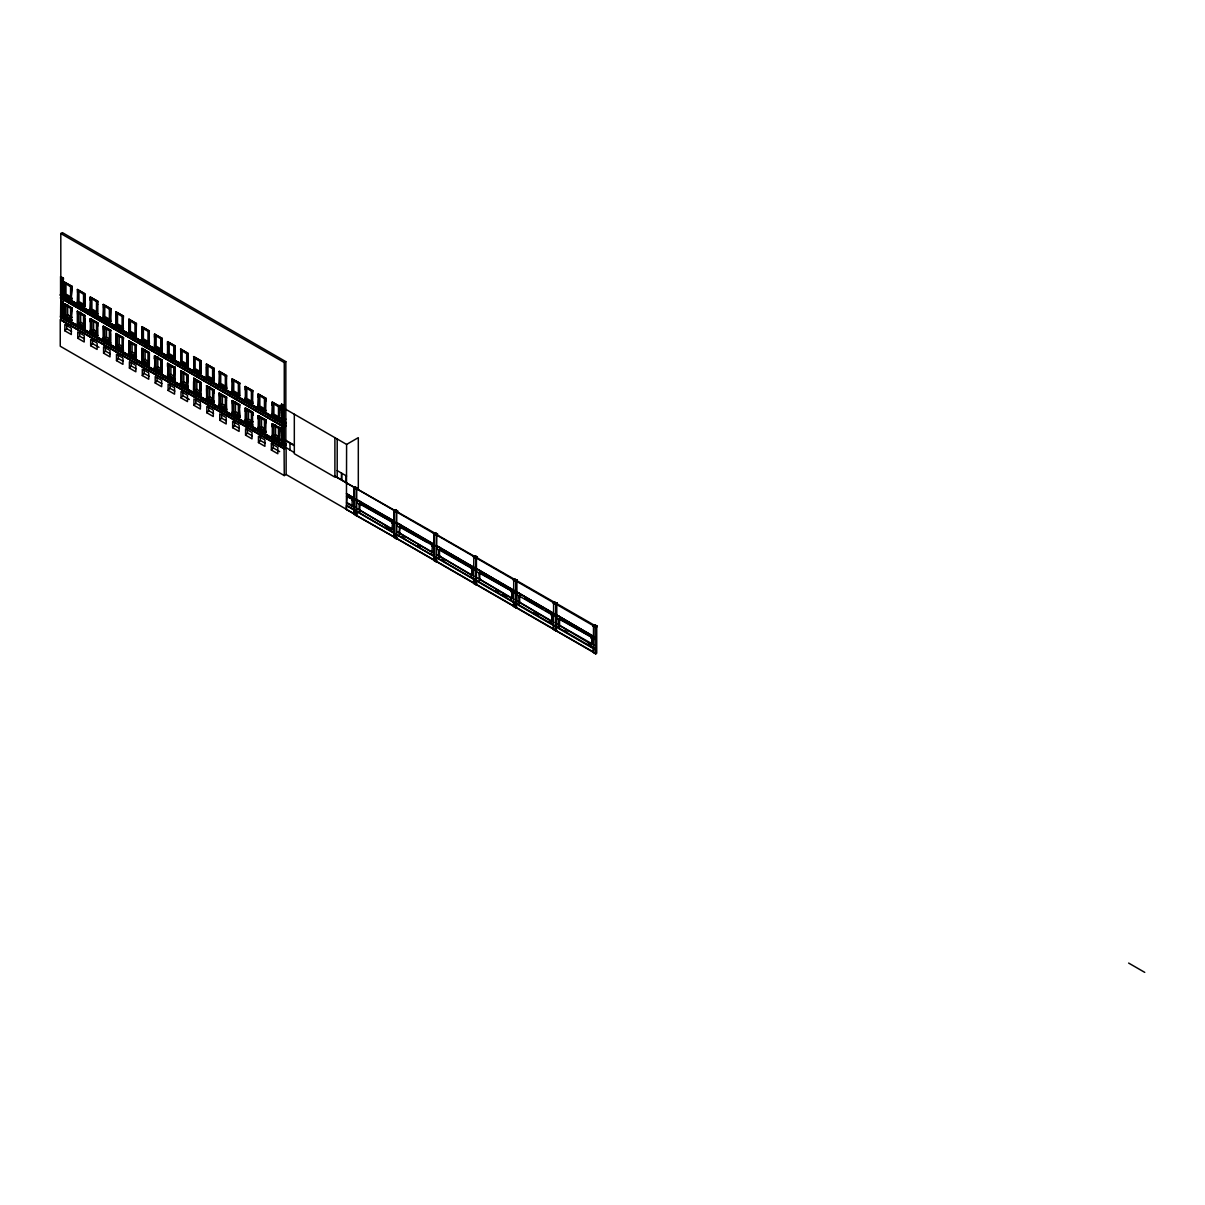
<?xml version="1.0" encoding="UTF-8"?>
<svg xmlns="http://www.w3.org/2000/svg" width="1205" height="1205" viewBox="0 0 1205 1205"><rect width="100%" height="100%" fill="white"/><g stroke="black" fill="none" stroke-linecap="round" stroke-linejoin="round"><path stroke-width="1.5" d="M60.355 295.3L60.566 294.577L284.049 423.859L286.082 422.428L286.082 423.226M284.275 427.293L60.612 297.831L284.561 427.127L285.886 425.772L284.049 427.444L284.049 445.007L286.082 444.103L286.308 445.067L284.049 446.136M354.3 487.588L354.436 513.963L286.127 474.529L284.275 475.583L284.049 445.534L285.841 443.967M354.255 514.068L354.993 509.534M356.56 515.409L356.725 511.191L394.397 533.122L394.201 537.144M397.243 538.048L396.144 538.68L396.309 534.478M434.101 560.174L434.267 555.972M437.144 561.078L436.044 561.711L436.195 557.508M474.002 579.274L474.002 583.205M476.246 584.5L476.412 580.298L514.083 602.229L513.902 606.236M516.945 607.139L515.83 607.787L513.526 606.461L513.692 602.244M593.869 652.206L556.047 630.577L556.183 626.389L559.542 627.624M437.084 534.854L596.731 626.6L596.731 653.215L595.632 653.848L593.327 652.523L593.478 648.32M595.632 649.917L346.422 505.648L346.422 509.549L595.812 653.743L595.812 627.127L334.9 476.231M516.282 603.344L553.908 625.109M284.335 448.742L60.536 319.747L284.561 448.817L285.841 447.432L285.841 361.651L62.374 232.625L60.807 233.529L60.807 319.626M594.427 647.763L593.704 648.35L593.869 625.757M356.379 489.32L353.698 487.784L354.993 487.031M396.325 512.381L393.658 510.845L395.315 509.67L394.939 510.528L346.468 482.904M397.198 511.824L397.62 511.01L395.315 509.67L397.62 511.221L395.963 512.17L395.632 510.709M437.144 534.884L437.52 534.041L435.216 532.715L433.559 533.664L436.225 535.427M476.126 558.457L473.445 556.906L474.74 556.168M476.984 557.885L477.406 557.072L475.101 555.746L477.406 557.282L475.749 558.246L475.433 556.785M516.011 581.488L513.345 579.951L514.64 579.198M555.912 604.518L553.246 602.982L554.526 602.229M595.812 627.564L593.131 626.013L594.427 625.274M596.731 627.022L597.108 626.178L594.803 624.838L597.108 626.389L595.436 627.353L595.119 625.877M354.044 510.077L356.349 511.402M555.897 626.615L553.426 625.591L553.426 629.492L555.731 630.818L556.831 630.185M64.859 330.818L64.859 324.416L71.306 328.152L71.306 334.538L64.859 330.818L66.697 328.679L66.697 325.139M77.768 338.259L77.768 331.872L84.214 335.608L84.214 341.994L77.768 338.259L79.605 336.135L79.605 332.58M90.676 345.715L90.676 339.328L97.123 343.048L97.123 349.435L90.676 345.715L92.514 343.591L92.514 340.036M103.585 353.17L103.585 346.784L110.032 350.504L110.032 356.891L103.585 353.17L105.422 351.032L105.422 345.715M116.493 360.611L116.493 354.225L122.94 357.96L122.94 364.347L116.493 360.611L118.331 358.488L118.331 353.17M129.402 368.067L129.402 361.681L135.849 365.401L135.849 371.803L129.402 368.067L131.24 365.943L131.24 362.389M142.295 375.523L142.295 369.137L148.757 372.857L148.757 379.244L142.295 375.523L144.148 373.399L144.148 369.845M155.204 382.979L155.204 376.593L161.666 380.313L161.666 386.7L155.204 382.979L157.057 380.84L157.057 377.301M168.113 390.42L168.113 384.034L174.574 387.769L174.574 394.156L168.113 390.42L169.965 388.296L169.965 382.979M181.021 397.876L181.021 391.489L187.483 395.21L187.483 401.596L181.021 397.876L182.874 395.752L182.874 392.197M193.93 405.332L193.93 398.945L200.376 402.666L200.376 409.052L193.93 405.332L195.767 403.193L195.767 397.876M206.838 412.773L206.838 406.386L213.285 410.122L213.285 416.508L206.838 412.773L208.676 410.649L208.676 407.109M219.747 420.229L219.747 413.842L226.194 417.578L226.194 423.964L219.747 420.229L221.584 418.105L221.584 414.55M232.655 427.685L232.655 421.298L239.102 425.019L239.102 431.405L232.655 427.685L234.493 425.561L234.493 422.006M245.564 435.141L245.564 428.754L252.011 432.475L252.011 438.861L245.564 435.141L247.402 433.002L247.402 427.685M258.457 442.581L258.457 436.195L264.919 439.93L264.919 446.317L258.457 442.581L260.31 440.458L260.31 436.903M271.366 450.037L271.366 443.651L277.828 447.371L277.828 453.758L271.366 450.037L273.219 447.914L273.219 444.359M473.791 579.213L476.096 580.539M281.699 421.705L281.699 420.108L281.699 421.705L60.431 294.442L284.275 423.994M281.699 443.38L281.699 441.783L281.699 443.38L60.807 315.861L60.566 317.051M394.005 533.152L396.144 534.779M356.74 499.473L394.397 521.208L356.74 500M396.505 511.959L396.641 538.334L434.282 560.069L434.282 533.619M476.427 557.945L476.427 584.395L514.083 606.13M60.566 294.577L60.566 276.743L63.383 278.099L63.383 279.696L60.807 278.204M63.383 279.696L62.781 281.217L63.383 278.099M60.807 279.801C64.076 280.072 64.076 285.329 60.807 281.398M60.807 282.994C64.076 283.265 64.076 288.522 60.807 284.591M64.437 282.271L64.814 293.659L64.347 282.106L71.954 286.233L71.592 289.215M63.157 281.428L62.781 284.41L63.383 282.889M60.807 286.188C64.076 286.459 64.076 291.715 60.807 287.784M63.157 284.621L62.781 287.603L63.383 286.082M60.807 289.381C64.076 289.652 64.076 294.909 60.807 290.977M63.157 287.814L62.781 290.797L63.383 289.275M60.807 292.574C63.022 291.565 63.895 298.102 63.157 294.201M71.954 286.233L71.261 297.394L71.863 289.275M284.742 424.25L60.34 295.24L284.275 424.522L286.308 423.347M63.157 291.007L62.781 293.99L63.383 292.469M64.498 293.478L64.437 294.833L71.954 299.006L64.347 294.894L64.678 293.312M64.347 294.894L71.637 298.991L71.592 297.198M60.807 298.283L60.566 316.252L284.516 445.534M77.707 300.843L77.557 289.471L84.937 293.734L84.937 306.507L77.331 302.38L77.692 300.994M60.807 299.879C67.706 298.735 59.828 304.88 63.383 301.371M60.807 301.476C64.076 301.762 64.076 307.004 60.807 303.073M78.024 292.83L77.798 301.16M60.807 304.669C64.076 304.955 64.076 310.197 60.807 306.266M71.592 310.905L71.954 307.923L64.347 303.796L64.814 315.349L64.814 307.154M64.678 303.826L71.728 308.058M63.157 303.103L62.781 306.085L63.383 304.564M60.807 307.862C64.076 308.149 64.076 313.405 60.807 309.459M64.347 306.989L64.573 303.66M63.157 306.296L62.781 309.278L63.383 307.757M60.807 311.056C64.076 311.342 64.076 316.599 60.807 312.652M77.692 293.011L77.331 302.38L84.937 306.507M63.157 309.489L62.781 312.472L63.383 310.95M97.515 304.187L97.665 314.113L90.285 309.866L90.285 297.093L97.891 301.205L97.289 304.323M60.807 314.264C63.022 313.255 63.895 319.792 63.157 315.876M71.954 307.923L71.261 319.069L71.637 311.086M90.375 297.243L90.285 300.286L90.511 296.957M60.566 316.252L284.275 445.669M284.516 446.076L60.34 316.915L284.275 446.212L286.308 445.037M63.157 312.682L62.781 315.665L63.383 314.144M71.592 318.888L71.728 320.831L64.347 316.569L64.724 315.183M84.245 304.88L84.712 293.869L77.331 289.607M71.261 319.069C76.126 325.621 52.884 308.435 71.863 320.53M65.959 315.74L70.568 318.406L70.568 308.299L65.959 305.633L65.959 315.74L67.661 314.761L72.27 317.427M84.606 306.477L77.647 302.199M77.692 322.684L77.331 311.297L84.937 315.409L84.335 318.527M97.56 304.383L97.424 312.231M90.285 309.866L90.737 300.437M103.525 315.906L103.479 304.549M84.561 318.391L84.937 328.197L77.331 324.07L77.933 322.548M84.606 318.587L84.335 326.51M77.692 314.701L77.331 324.07L84.937 328.197M78.943 323.241L83.552 325.907L83.552 315.785L78.943 313.119L78.943 323.241L80.645 322.262L83.717 324.04M97.56 313.963L90.601 309.67M90.737 330.321L90.285 318.768L97.891 322.895L97.515 325.877M90.375 318.933L90.285 321.961L90.511 318.632M110.077 319.792L110.77 308.646L110.77 321.419L103.163 317.292L103.766 315.785M103.54 315.755L103.856 307.742M84.606 328.167L77.647 323.874M123.272 319.325L123.497 315.996L115.891 311.869L123.272 316.132L122.895 319.114M115.981 312.035L116.584 323.286M90.601 329.974L90.285 331.541L97.665 335.803L97.56 326.058M90.435 330.14L90.375 331.496L97.891 335.668L97.198 334.041M90.285 331.541L90.737 322.127M91.896 330.712L96.505 333.378L96.505 323.271L91.896 320.605L91.896 330.712L93.598 329.733L96.671 331.511M110.438 321.389L103.163 317.292L110.77 321.419M110.167 333.439L110.77 330.336L103.163 326.209L103.63 337.762L103.856 329.417M103.479 326.224L110.77 330.336M116.132 322.925L115.891 324.642L123.272 328.905L123.136 318.979M123.181 319.159L123.272 328.905M116.358 315.228L115.891 324.642L123.497 328.769M97.56 335.638L90.601 331.36M129.462 322.533L129.236 330.863L129.101 319.34M110.393 333.303L110.77 343.109L103.163 338.982L103.253 337.536M110.438 333.499L110.167 341.422M104.775 338.153L109.384 340.819L109.384 330.697L104.775 328.046L104.775 338.153L106.477 337.174L109.55 338.951M123.181 328.739L116.222 324.461M123.272 341L123.407 337.731L115.891 333.559L123.497 337.686L123.136 340.654M115.981 333.71L116.358 345.112M136.014 334.403L136.376 323.437L136.15 336.346L135.924 326.254M128.769 332.083L136.286 336.044L128.769 332.083L129.372 330.562M110.438 343.079L103.163 338.982L110.77 343.109M142.16 338.213L142.115 326.841M116.042 344.931L115.891 346.332L123.272 350.595L123.181 340.849M116.358 336.903L115.891 346.332L123.497 350.459L122.805 348.832M117.503 345.504L122.112 348.17L122.112 338.048L117.503 335.397L117.503 345.504L119.205 344.525L122.277 346.302M129.462 344.208L129.236 352.538L128.769 340.985L136.376 345.112L135.788 348.23M149.074 331.134L148.787 334.056M149.028 333.921L149.39 343.726L141.783 339.599L142.386 338.078M123.181 350.429L116.222 346.136M141.783 339.599L149.074 343.696M161.786 341.452L162.103 351.062L154.602 346.889L154.511 334.162L162.103 338.289L161.741 341.271M154.602 334.327L154.511 337.355M136.014 348.094L135.683 356.273L136.376 345.112M136.014 356.078L136.15 358.021L128.769 353.773L129.372 352.252M136.06 348.29L136.286 356.349M130.381 352.945L134.99 355.596L134.99 345.489L130.381 342.822L130.381 352.945L132.083 351.965L135.156 353.728M148.697 342.1L149.164 331.074L141.783 326.826M142.25 360.054L142.009 348.365L149.39 352.628L149.3 363.865M162.103 351.062L154.511 346.935L154.827 345.368M136.376 356.288L136.15 358.021M154.511 346.935L154.963 337.521M136.06 357.87L128.769 353.773L136.376 357.885M174.725 356.846L175.177 345.835L175.177 358.608L167.57 354.481L167.57 341.708L175.177 345.835L174.815 348.817M167.661 341.874L167.57 344.901M141.783 348.501L149.39 352.628M149.074 355.791L149.164 365.537L141.783 361.274L141.874 359.843M141.783 361.274L149.074 365.371L149.39 363.805M161.425 349.435L161.877 351.197M143.395 360.446L148.004 363.112L148.004 353.005L143.395 350.339L143.395 360.446L145.097 359.467L148.17 361.244M154.963 367.389L154.511 355.852L162.103 359.964L161.786 363.142M154.602 356.002L154.511 359.045L154.737 355.716M167.57 354.481L168.037 345.067M180.855 360.551L180.81 349.194M161.425 371.125L162.103 372.752L154.602 368.564L154.511 367.028L154.511 368.625L161.877 372.872L162.012 363.006M161.741 362.946L162.012 360.024L161.651 370.989M154.511 368.625L154.963 359.195M156.123 367.796L160.732 370.462L160.732 360.34L156.123 357.689L156.123 367.796L157.81 366.817L160.883 368.594M175.087 357.072L174.951 358.744L167.902 354.3M168.037 374.936L167.57 363.398L175.177 367.51L174.861 370.688M167.661 363.549L167.57 366.591M187.769 353.472L188.085 366.064L180.479 361.937L181.081 360.416M162.103 371.155L162.103 372.752M180.855 360.4L181.081 352.432M174.815 370.492C174.273 398.102 175.041 354.059 175.087 370.553M193.885 367.917L193.824 356.71M174.484 378.671L174.951 380.419L167.57 376.171L167.902 374.589M167.721 374.755L167.661 376.111L175.177 380.298L174.815 378.475M187.393 364.437L187.859 353.426L180.479 349.164M167.57 376.171L168.037 366.742M169.182 375.342L173.791 378.009L173.791 367.887L169.182 365.22L169.182 375.342L170.884 374.363L173.957 376.141M187.769 366.034L180.479 361.937L188.085 366.064M180.72 370.718L180.946 382.392L180.72 370.718L188.085 374.966L187.483 378.084M180.81 370.869L187.859 375.101L187.393 386.127L187.769 378.129M200.798 360.988L200.512 363.925M182.091 372.676L186.7 375.342L186.7 385.449L182.091 382.798L182.091 372.676L183.793 371.697M200.738 363.79L201.115 373.58L193.508 369.453L194.11 367.947M175.177 378.701L175.177 380.298M200.798 363.97L200.422 371.953M213.767 381.157C214.535 379.319 213.842 379.711 206.386 376.894L206.386 364.121L213.993 368.248L213.903 371.276M187.724 385.931L187.859 387.874L180.479 383.612L180.569 382.181M182.091 382.798L183.793 381.819L186.865 383.582M200.798 373.55L193.508 369.453L201.115 373.58M193.734 378.234L193.869 381.774L193.734 378.234L201.115 382.482L200.512 385.6M193.824 378.385L200.889 382.618L200.422 393.643L200.738 385.464M213.631 379.214L213.993 368.248M187.769 387.724L180.479 383.612L188.085 387.739M206.386 376.894L213.903 380.855M219.566 383.009L219.431 371.486M200.738 393.448L200.889 395.391L193.508 391.143L193.598 389.697M219.431 374.469L219.34 371.321L226.706 375.583L226.118 378.701M200.798 385.66L200.512 393.583M195.12 390.315L199.729 392.981L199.729 382.859L195.12 380.208L195.12 390.315L196.822 389.336L199.894 391.113M206.763 397.198L206.703 385.826M226.344 378.566L226.706 388.356L219.099 384.229L219.702 382.723M226.389 378.747L226.013 386.73M219.099 384.229L219.566 374.815M200.798 395.24L193.508 391.143L201.115 395.27M239.388 386.097L239.524 396.023L232.143 391.761L232.143 378.988L239.75 383.115L239.147 386.233M213.526 392.74C213.36 419.792 213.616 378.084 213.993 393.116M213.631 400.888L213.767 402.832L206.386 398.569L206.989 397.063M206.386 398.569L213.677 402.681M207.998 397.755L212.607 400.406L212.607 390.3L207.998 387.633L207.998 397.755L209.7 396.776L212.773 398.539M226.389 388.326L219.431 384.049M219.566 404.699L219.099 393.146L226.706 397.273L226.118 400.376M232.143 378.988L239.75 383.115M219.431 396.144L219.34 393.011M213.993 401.099L213.767 402.832M232.143 391.761L239.659 395.722L239.524 383.25M60.807 233.529L284.275 362.554L285.841 361.651M252.191 393.764L252.794 390.646L245.187 386.519L252.568 390.781M245.278 386.685L245.88 397.936M226.344 400.256L226.706 410.046L219.099 405.919L219.205 404.473M226.389 400.437L226.118 408.359M219.566 396.49L219.099 405.919L226.706 410.046M220.726 405.091L225.335 407.757L225.335 397.635L220.726 394.984L220.726 405.091L222.413 404.112L225.486 405.889M232.61 412.215L232.143 400.678L239.75 404.79L239.434 407.968M245.413 397.56L245.187 399.292L252.568 403.555L252.417 393.628M226.389 410.016L219.431 405.739M245.187 399.292L245.654 389.878M265.462 401.16L265.597 411.086L258.232 406.823L258.232 394.05L265.838 398.177L265.236 401.28M232.143 400.678L239.75 404.79M258.322 394.201L258.232 397.243M239.388 407.772L239.75 417.578L232.143 413.451L232.234 412.005M233.755 412.622L238.364 415.288L238.364 405.166L233.755 402.515L233.755 412.622L235.457 411.643L238.53 413.42M252.463 403.389L245.504 399.111M252.794 412.321C233.303 402.485 257.96 412.005 252.463 415.499M245.278 408.359L245.654 419.747M265.838 398.177L265.371 409.188M239.75 415.981L239.524 417.698M239.434 417.548L232.143 413.451L239.75 417.578M258.232 406.823L258.683 397.394M272.345 413.481L272.255 402.139L279.846 406.266L279.485 409.248M272.345 402.304L272.255 405.332L272.481 402.003M245.338 419.566L245.187 420.982L252.568 425.229L252.417 415.303M245.187 420.982L245.654 411.553M246.799 420.153L251.408 422.804L251.408 412.697L246.799 410.031L246.799 420.153L248.501 419.174L253.11 421.825M258.683 427.278L258.232 415.725L265.838 419.852L265.462 422.835M258.322 415.891L258.232 418.918M281.473 404.277L284.275 405.633L281.473 404.277L281.473 405.874L284.275 407.23M281.473 405.874L281.473 409.067L284.275 410.423M252.101 423.482L252.568 425.229M279.168 409.218C281.368 392.77 278.204 435.894 279.168 409.218L279.846 409.459M279.485 417.231L279.62 419.174L272.255 414.912L272.571 413.345M252.463 425.079L245.504 420.786M272.39 413.511L272.345 414.866L279.846 419.039M281.473 409.067L281.473 412.261L284.275 413.616M272.255 414.912L272.707 405.498M284.275 408.826L281.473 407.471M265.838 419.852L265.371 430.878M281.473 412.261L281.473 415.454L284.275 416.81M258.548 426.932L258.232 428.498L265.597 432.761L265.507 423.015M284.275 412.02L281.473 410.664M258.382 427.097L258.322 428.453L265.838 432.625L265.145 430.998M258.232 428.498L258.683 419.084M259.843 427.685L264.452 430.336L264.452 420.229L259.843 417.563L259.843 427.685L261.53 426.706L264.618 428.468M281.473 415.454L281.473 418.647L284.049 420.138L285.841 419.099M279.756 417.502L279.62 419.174M284.275 415.213L281.473 413.857M272.707 435.382L272.255 423.829L279.846 427.956L279.53 431.119M281.473 418.647L281.699 420.108M272.345 423.979L272.255 427.022L272.481 423.693M284.275 418.406L281.473 417.05M273.866 425.666L278.476 428.317L278.476 438.439L273.866 435.773L273.866 425.666L275.553 424.687M265.838 431.029L265.507 432.61L258.548 428.317M284.275 421.599L281.473 420.244M284.049 423.859L286.308 422.819L284.049 424.461M279.485 430.923C278.942 458.533 279.711 414.49 279.756 430.983M281.699 427.413L281.699 425.817L281.473 430.742L284.275 432.098M279.485 438.921L279.846 440.729L272.255 436.602L272.571 435.035M272.39 435.201L272.345 436.541L279.846 440.729M284.275 428.905L281.473 427.549M281.473 430.742L281.473 433.936L284.275 435.291M272.255 436.602L272.707 427.173M273.866 435.773L275.553 434.794L278.626 436.572M284.275 430.501L281.473 429.146M281.473 433.936L281.473 437.129L284.275 438.484M284.275 433.695L281.473 432.339M281.473 437.129L281.473 440.322L284.049 441.813L285.841 440.774L294.321 445.669M271.366 443.651L273.219 442.581M279.846 439.132L279.53 440.699L279.168 439.102M284.275 436.888L281.473 435.532M281.473 440.322L281.699 441.783M284.275 440.081L281.473 438.725M284.275 443.274L281.473 441.919M284.049 445.534L286.082 444.133M285.841 409.339L346.603 444.419L358.307 437.656L358.307 489.682M353.698 487.784L355.355 486.82M357.659 487.935L353.698 487.558L356.002 488.899L357.298 488.356M356.288 499.729L346.513 493.673L354.345 498.614M352.222 498.99L346.603 496.385L352.222 498.99L351.664 499.729L351.664 497.078M354.345 498.192L346.513 493.673M347.161 496.068L346.603 503.088L351.664 506.01L352.598 505.482L351.664 505.588L351.664 508.239M360.054 501.28L359.512 504.262L360.054 503.509L392.182 522.051L391.625 522.804L391.625 520.138M346.422 509.549L346.603 444.419M360.054 503.509L359.135 504.052L359.135 509.896L394.397 530.26M354.993 506.868L347.161 502.771M356.74 508.51L360.054 509.79M360.054 510.227L391.625 529.085L392.544 528.558M394.261 510.498L394.397 537.038L353.878 514.279L354.993 513.646M393.658 510.845L395.315 509.881M397.62 511.01L395.963 511.959L393.658 510.634L395.632 510.287M392.182 522.051L359.512 503.841M392.544 522.699L392.002 528.875M399.955 524.311L399.036 532.941L434.282 553.291M396.641 534.433L434.101 556.273M396.641 531.556L399.955 532.836M399.955 533.258L431.526 552.116L432.444 551.589M396.144 538.68L393.839 537.355L394.939 536.707M433.559 533.875L435.216 532.715L437.52 534.252L435.864 535.216L435.532 533.74M437.52 534.041L435.864 534.99L433.559 533.664L435.532 533.318M432.083 545.097L399.397 526.871M431.526 543.169L432.083 545.519M434.192 544.299L396.55 522.563L434.192 544.72M432.444 545.729L431.887 551.905M432.083 551.378L431.526 554.345M439.855 547.341L439.855 550.007M439.855 549.585L438.936 550.113L438.936 555.972L474.183 576.321M436.541 554.586L439.855 555.867M439.855 556.288L471.426 575.146L472.345 574.619L471.426 566.214M436.044 561.711L433.74 560.385L434.839 559.753M473.445 556.906L475.101 555.957M475.433 556.349L473.445 556.695L475.749 558.036L477.406 557.072M471.968 568.549L439.298 549.902M474.092 567.329L436.436 545.594L474.092 567.751M472.345 568.76L471.788 574.936M476.035 568.865L436.436 546.016M515.921 591.911L476.337 568.624L514.083 590.314M472.345 574.619L471.426 574.725L471.426 577.376M479.756 570.387L479.756 579.319L514.083 599.352M479.756 573.038L476.427 571.757M479.379 578.686L478.822 573.143L479.756 572.616L511.869 591.158L511.312 591.911L511.312 589.245M476.427 577.617L479.756 578.897M479.756 579.319L511.312 598.192L512.245 597.65L511.869 591.58M477.044 584.109L475.945 584.756L473.625 583.416L474.74 582.783M513.345 579.951L515.002 578.987M517.307 580.102L513.345 579.741L515.65 581.066L517.307 580.102L516.885 580.931M511.869 591.158L479.198 572.932M512.245 591.806L511.688 597.966M555.821 614.942L516.237 591.655L553.893 613.827M512.245 597.65L511.312 597.755L511.312 600.406M519.641 593.417L519.641 602.364L553.984 622.398M519.641 595.647L518.722 596.189L519.28 601.717M516.327 600.647L519.641 601.928M519.641 602.364L551.212 621.223L552.131 620.696L551.212 612.276M513.526 606.461L514.64 605.814M553.246 602.982L554.903 602.018M557.207 603.148L553.246 602.771L555.55 604.097L557.207 603.148L556.831 603.991L554.074 602.289M551.769 614.625L519.099 595.963M552.131 614.836L551.589 621.012M595.812 637.927L556.138 614.686L593.779 636.858M552.131 620.696L551.212 620.801L551.212 623.437M559.542 616.448L559.542 625.395L594.427 645.112M591.113 635.306L591.113 637.972L591.67 637.234L559.542 618.692L558.623 619.219L559.18 624.747M559.542 618.692L558.984 619.43L556.228 617.834M556.228 623.693L559.542 624.958M559.542 625.395L591.113 644.253L592.032 643.726L591.67 637.656M593.131 626.013L594.803 625.064M595.119 625.455L593.131 625.802L595.436 627.127L597.108 626.178M591.67 637.234L558.984 619.009M593.779 636.436L556.138 614.686M592.032 637.867L591.474 644.042M592.032 643.726L591.113 643.832L591.113 646.483M60.566 276.743L63.157 278.235M110.77 308.646L103.389 304.383L103.389 307.576M136.376 323.437L129.01 319.174L129.01 322.368M149.39 330.938L142.009 326.691L142.386 330.095M188.085 353.291L180.72 349.028L180.72 352.222M201.115 360.807L193.734 356.544L193.734 359.738M64.347 282.106L71.728 286.368M90.285 297.093L97.665 301.34L97.665 304.534M103.163 304.519L110.544 308.781M128.769 319.31L136.15 323.573M154.511 334.162L161.877 338.424M167.57 341.708L174.951 345.971M193.508 356.68L200.889 360.943L200.738 371.773M206.386 364.121L213.767 368.369M219.099 371.456L226.48 375.719L226.48 378.912M258.232 394.05L265.597 398.298L265.597 401.506M272.255 402.139L279.62 406.401M116.222 314.882L116.132 311.734M154.827 337.174L154.737 334.026M258.548 397.048L258.457 393.914M168.173 344.976L167.811 341.572M206.477 367.254L206.853 375.674M110.393 319.611L110.303 311.462M252.794 401.822L252.568 403.555M71.351 297.334L71.728 299.141M84.847 304.97L84.471 296.55M97.289 312.306L97.665 314.113M213.903 379.47L213.526 371.065M265.236 409.263L265.597 411.086M154.827 346.754L161.786 351.032L161.786 349.646M258.548 406.642L265.507 410.92L265.507 409.534M272.571 414.731L279.53 419.009L279.53 417.638M97.891 313.978L90.375 309.806L90.511 308.134M128.86 332.023L136.376 336.21M149.39 343.726L141.874 339.539L142.25 330.17M175.177 358.608L167.661 354.436L167.811 352.749M213.993 381.021L206.477 376.834L206.763 367.525M219.205 384.184L226.706 388.356M232.234 391.715L239.75 395.888M245.278 399.247L252.794 403.419M265.838 410.95L258.322 406.763L258.457 405.091M285.841 423.618L284.275 424.793L60.566 295.632M60.566 294.306L284.5 423.783M60.25 297.951L284.275 427.308M213.993 389.923L206.612 385.66L206.612 388.854M77.331 311.297L84.712 315.544L84.561 326.374M90.285 318.768L97.665 323.03M128.769 340.985L136.15 345.248M154.511 355.852L161.877 360.099M167.57 363.398L174.951 367.646M206.386 385.796L213.767 390.058M219.099 393.146L226.48 397.394L226.48 400.602M258.232 415.725L265.597 419.988M272.255 423.829L279.62 428.076M78.024 314.505L77.798 322.835M258.548 418.738L258.457 415.589M168.173 366.666L167.811 363.262M193.598 381.503L193.508 389.546M206.477 388.944L206.853 397.349M285.841 440.352L294.321 445.248M337.204 470.613L346.603 476.05M110.077 341.482L110.544 343.229M239.659 416.026L239.298 407.621M154.827 368.429L162.012 372.586M167.902 375.975L175.087 380.132M272.571 436.406L279.756 440.563M141.874 361.229L149.39 365.401M206.477 398.524L213.993 402.696M245.278 420.922L252.794 425.094M285.841 445.308L284.275 446.468L60.566 317.322M60.566 315.981L284.275 445.413M434.839 533.137L397.243 511.854M354.526 487.091L355.49 487.648M355.867 487.859L356.831 488.417M394.487 510.152L395.451 510.709M395.827 510.92L396.791 511.477M434.387 533.182L435.351 533.74M435.713 533.966L436.692 534.523M474.273 556.228L475.252 556.785M475.613 556.996L476.577 557.554M514.174 579.259L515.138 579.816M515.514 580.027L516.478 580.584M593.975 625.32L594.939 625.877M595.3 626.088L596.279 626.66M294.321 452.643L285.841 447.432M334.9 476.065L346.603 482.828M66.697 328.679L71.547 331.48M79.605 336.135L84.455 338.921M92.514 343.591L98.976 347.311M105.422 351.032L110.258 353.833M118.331 358.488L123.166 361.289M131.24 365.943L136.075 368.73M144.148 373.399L148.983 376.186M157.057 380.84L161.892 383.642M169.965 388.296L174.8 391.083M182.874 395.752L189.321 399.473M195.767 403.193L200.617 405.995M208.676 410.649L213.526 413.451M221.584 418.105L226.435 420.891M234.493 425.561L239.328 428.347M247.402 433.002L252.237 435.803M260.31 440.458L265.145 443.259M273.219 447.914L279.665 451.634M476.337 568.624L513.993 590.781M516.237 591.655L553.893 613.39M356.65 499.955L396.234 523.226M396.55 522.985L436.135 546.257M353.984 498.825L356.379 500.211M393.93 521.901L396.325 523.286M433.83 544.931L436.225 546.317M473.731 567.962L476.126 569.347M513.616 591.007L516.011 592.378M553.517 614.038L555.912 615.424M593.417 637.068L595.812 638.454M401.566 527.474L427.263 542.31M441.467 550.504L471.968 568.127M524.461 598.433L542.13 608.63M545.338 610.483L551.769 614.188M352.222 499.412L352.041 505.799M360.054 503.946L359.693 509.579M399.955 526.977L399.593 532.61M519.28 595.857L516.327 594.803M351.664 499.729L354.436 501.325M356.74 502.666L359.512 504.262M391.625 522.804L394.397 524.401M396.641 525.696L399.397 527.293M431.526 545.835L434.282 547.432M436.541 548.727L439.298 550.324M471.426 568.865L474.183 570.462M511.312 591.911L514.083 593.508M551.212 614.942L553.984 616.538M591.113 637.972L593.869 639.569M385.434 527.097L390.194 529.854M401.536 536.406L404.714 538.243M417.397 545.564L420.575 547.386M441.437 559.436L444.615 561.274M495.601 590.706L498.78 592.544M501.958 594.381L506.702 597.123M533.92 612.833L538.68 615.574M549.781 621.991L552.944 623.813M564.302 630.381L567.48 632.203M588.085 644.103L592.845 646.859M346.603 505.317L354.436 510.061M436.541 557.252L474.183 579.198M556.228 626.344L593.869 648.305M433.74 556.484L436.044 557.81M513.526 602.545L515.996 603.585L516.147 607.546M593.327 648.621L595.632 649.947L595.632 653.848M474.183 583.1L436.541 561.364L436.541 534.915L436.225 561.605M553.984 629.176L516.327 607.425L516.192 580.9M284.275 475.583L60.25 346.242L60.25 319.626L284.275 448.968L286.127 447.914L286.127 474.529M1128.633 963.066L1144.75 972.375M555.219 602.425L557.207 603.359L555.55 604.308L555.219 602.846M515.333 579.379L517.307 580.313L515.65 581.277L515.333 579.816M355.686 487.212L357.659 488.146L356.002 489.11L355.686 487.648M286.082 422.684L284.049 423.332L284.049 405.769M593.508 625.802L593.508 652.417M558.984 625.29L558.984 627.941M556.785 603.539L556.831 626.57M556.228 630.471L556.228 604.006L555.731 630.818M553.607 602.771L553.607 629.387M519.099 602.244L519.099 604.91M516.885 580.494L516.945 603.539M516.011 581.066L515.83 607.787M513.707 579.741L513.707 606.341M479.198 579.213L479.198 581.879M476.126 558.036L475.945 584.756M473.821 556.695L473.625 583.416M439.479 549.796L439.479 555.656M439.298 556.183L439.298 558.849M433.921 533.664L433.74 560.385M399.397 533.152L399.397 535.803M396.505 511.794L396.325 538.575M394.02 510.634L393.839 537.355M392.182 528.769L391.625 531.315M359.512 510.122L359.512 512.773M356.74 515.288L356.605 488.763M356.379 488.899L356.183 515.62M354.074 487.558L353.878 514.279M346.046 475.734L346.046 482.512M341.618 479.952L341.618 473.173L341.527 479.786M337.204 438.982L337.204 477.391M334.9 437.656L334.9 477.135L294.321 453.713L294.321 414.234M289.908 443.124L290.089 450.203M284.275 362.554L284.275 444.871M281.699 404.142L281.699 405.739M281.699 407.335L281.699 408.932M281.699 410.528L281.699 412.125M281.699 413.722L281.699 415.318M281.699 416.915L281.699 418.512M281.699 429.01L281.699 430.607M281.699 432.203L281.699 433.8M281.699 435.397L281.699 436.993M281.699 438.59L281.699 440.187M275.553 426.359L275.553 434.794M265.748 419.912L265.597 423.181M261.53 418.271L261.53 426.706M252.704 390.691L252.327 401.657M252.704 412.381L252.568 415.65M252.327 415.153L252.327 423.347M248.501 410.739L248.501 419.174M245.413 386.383L245.187 389.712M245.413 408.073L245.187 411.387M239.524 404.925L239.524 408.118M235.457 401.521L235.457 411.643M232.369 378.852L232.369 382.045M232.61 382.347L232.369 391.625M232.369 400.542L232.369 403.735M232.61 404.021L232.369 413.315M226.48 386.895L226.48 388.492M226.48 408.585L226.48 410.182M222.413 395.692L222.413 404.112M209.7 386.654L209.7 396.776M206.612 363.985L206.612 367.179M206.763 389.2L206.612 398.448M200.889 372.119L200.889 373.716M200.889 393.794L200.889 395.391M196.822 380.901L196.822 389.336M193.869 360.084L193.734 369.317M193.869 381.774L193.734 391.007M187.859 366.2L187.634 356.108M187.859 386.278L187.859 387.874M187.634 377.798L187.483 386.067M183.793 373.384L183.793 381.819M180.855 352.568L180.72 361.801M180.855 374.258L180.72 383.491M174.861 357.192L174.861 358.578M170.884 365.928L170.884 374.363M161.877 341.618L162.012 338.349L161.651 349.299M157.81 356.695L157.81 366.817M149.164 342.25L149.164 343.847M149.164 352.764L149.164 355.957M145.097 349.36L145.097 359.467M142.009 348.365L142.009 351.559M142.25 351.86L142.009 361.139M132.083 343.53L132.083 351.965M129.146 322.714L129.01 331.947M129.01 340.864L129.01 344.058M129.146 344.404L129.01 353.637M123.046 340.503L123.046 348.697M119.205 336.09L119.205 344.525M116.132 333.424L115.891 336.752M110.544 319.958L110.544 321.554M110.544 330.456L110.393 341.301M106.477 328.739L106.477 337.174M103.525 307.923L103.389 317.156M103.389 326.073L103.389 329.266M103.525 329.613L103.389 338.846M97.801 322.94L97.665 326.224M97.424 325.712L97.424 333.906M93.598 321.313L93.598 329.733M84.712 305.046L84.712 306.642M84.712 326.721L84.712 328.317M80.645 312.14L80.645 322.262M77.557 289.471L77.557 292.664M77.557 311.161L77.557 314.354M67.661 304.654L67.661 314.761M64.573 314.836L64.437 316.523M70.568 286.609L65.959 283.943L65.959 294.065L70.568 296.716L70.568 286.609M83.552 294.11L78.943 291.444L78.943 301.551L83.552 304.217L83.552 294.11M96.505 301.581L91.896 298.915L91.896 309.037L96.505 311.703L96.505 301.581M109.384 309.022L104.775 306.356L104.775 316.478L109.384 319.129L109.384 309.022M122.112 316.373L117.503 313.707L117.503 323.829L122.112 326.48L122.112 316.373M134.99 323.814L130.381 321.148L130.381 331.255L134.99 333.921L134.99 323.814M148.004 331.315L143.395 328.664L143.395 338.771L148.004 341.437L148.004 331.315M160.732 338.665L156.123 335.999L156.123 346.106L160.732 348.772L160.732 338.665M173.791 346.212L169.182 343.546L169.182 353.652L173.791 356.319L173.791 346.212M186.7 353.652L182.091 351.001L182.091 361.108L186.7 363.774L186.7 353.652M199.729 361.184L195.12 358.518L195.12 368.625L199.729 371.291L199.729 361.184M212.607 368.61L207.998 365.959L207.998 376.065L212.607 378.732L212.607 368.61M225.335 375.96L220.726 373.294L220.726 383.416L225.335 386.067L225.335 375.96M238.364 383.491L233.755 380.825L233.755 390.932L238.364 393.598L238.364 383.491M251.408 391.023L246.799 388.356L246.799 398.463L251.408 401.129L251.408 391.023M264.452 398.539L259.843 395.888L259.843 405.995L264.452 408.661L264.452 398.539M278.476 406.642L273.866 403.976L273.866 414.098L278.476 416.749L278.476 406.642"/></g></svg>
